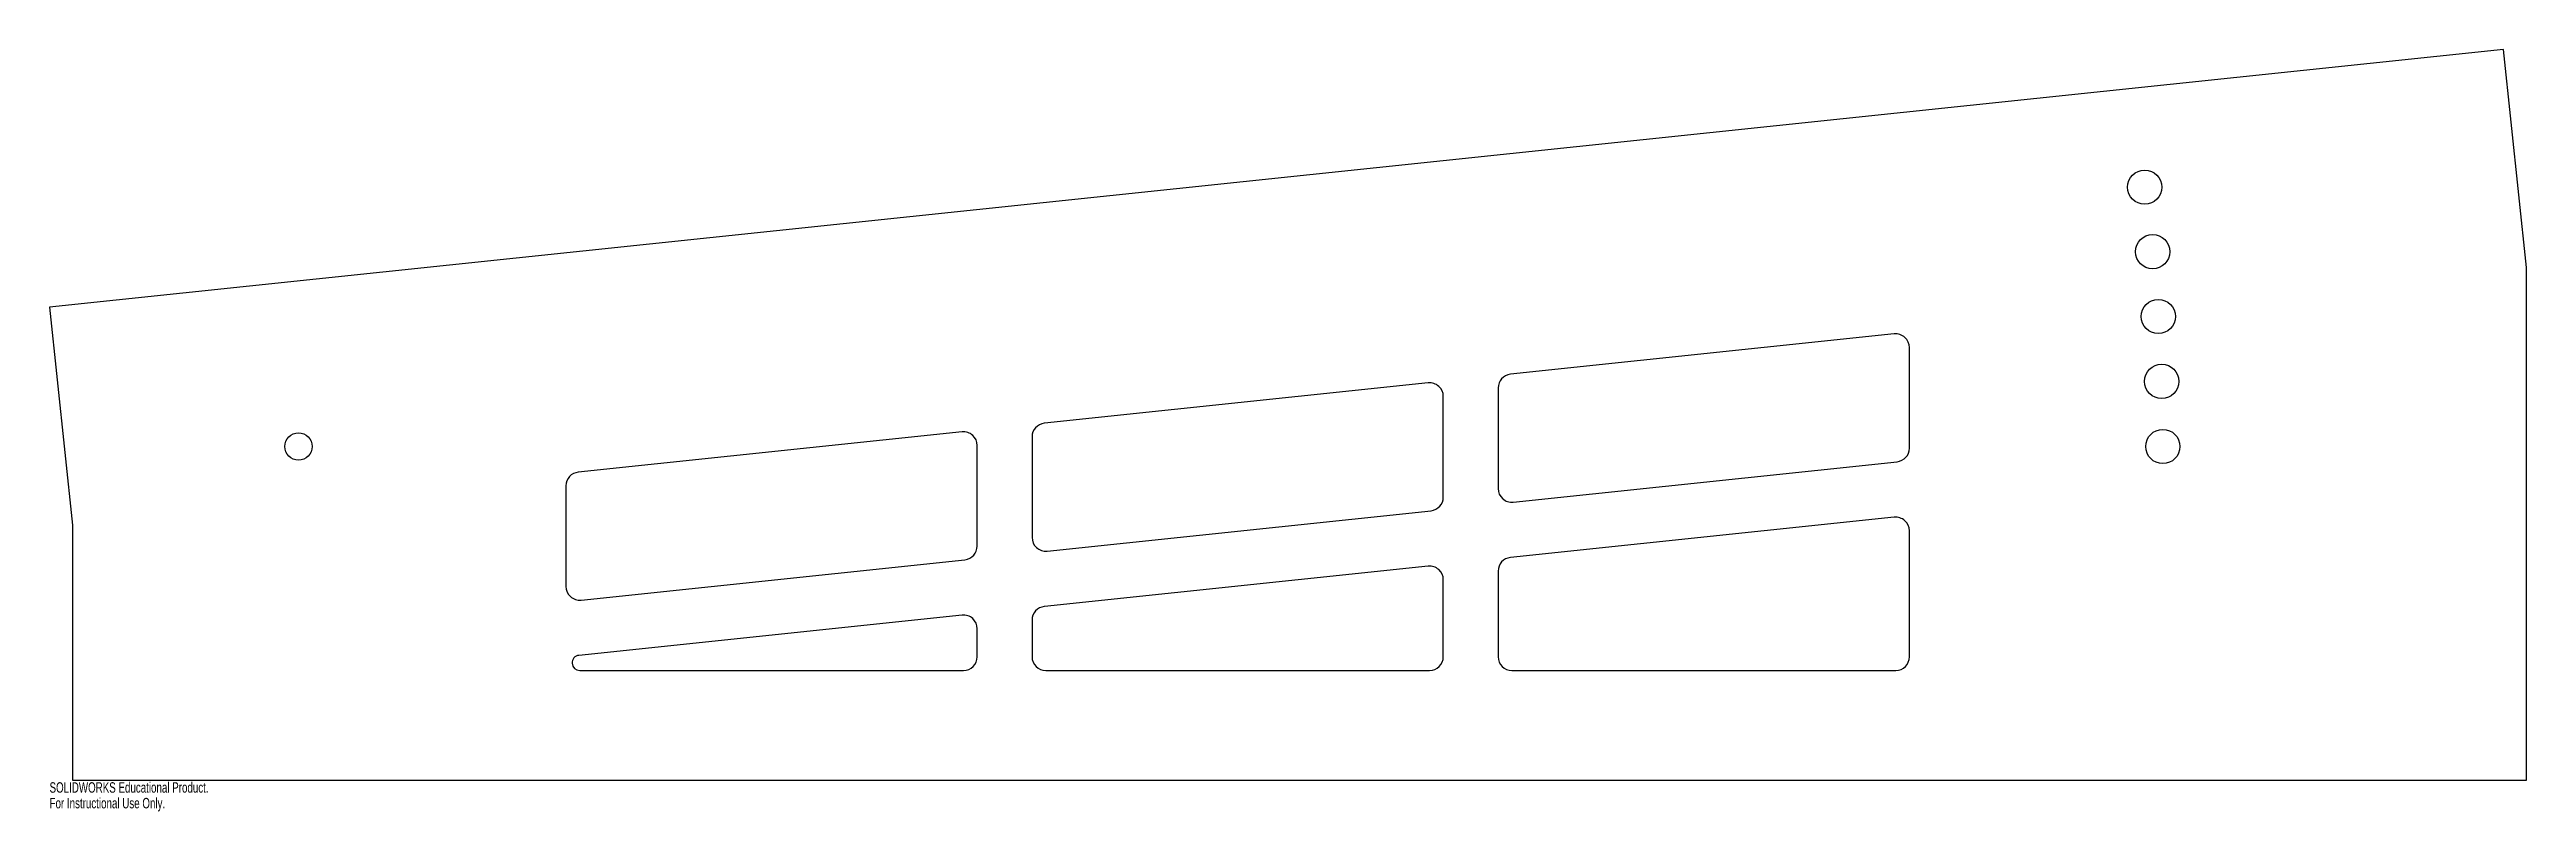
# Model space of a CAD drawing. Header units: inches. Extents: x -0.4 to 44.8, y -0.6 to 13.3.
import ezdxf

# ---------------------------------------------------------------- set-up
doc = ezdxf.new("R2010")
doc.units = ezdxf.units.IN
doc.header["$MEASUREMENT"] = 0
doc.styles.add('SLDTEXTSTYLE0', font='TXT', dxfattribs={"width": 0.7})

msp = doc.modelspace()

# ---------------------------------------------------------------- linework, layer by layer
at = {"color": 7, "linetype": 'Continuous', "lineweight": 25}
for p, q in [((44.335, 13.33), (-0.418, 8.626)), ((44.753, 9.351), (44.335, 13.33)), ((44.753, 0), (44.753, 9.351)), ((-0.418, 8.626), (0, 4.648)), ((33.224, 8.14), (26.224, 7.404)), ((33.5, 6.056), (33.5, 7.891)), ((24.724, 7.246), (17.724, 6.511)), ((25, 5.162), (25, 6.998)), ((26, 7.155), (26, 5.32)), ((16.224, 6.353), (9.224, 5.617)), ((16.5, 4.269), (16.5, 6.104)), ((17.5, 6.262), (17.5, 4.427)), ((26.276, 5.071), (33.276, 5.807)), ((9, 5.369), (9, 3.533)), ((0, 4.648), (0, 0)), ((17.776, 4.178), (24.776, 4.914)), ((33.224, 4.796), (26.224, 4.06)), ((33.5, 2.25), (33.5, 4.547)), ((9.276, 3.285), (16.276, 4.02)), ((24.724, 3.903), (17.724, 3.167)), ((25, 2.25), (25, 3.654)), ((26, 3.812), (26, 2.25)), ((16.224, 3.009), (9.236, 2.275)), ((16.5, 2.25), (16.5, 2.761)), ((17.5, 2.918), (17.5, 2.25)), ((9.25, 2), (16.25, 2)), ((17.75, 2), (24.75, 2)), ((26.25, 2), (33.25, 2)), ((0, 0), (44.753, 0))]:
    msp.add_line(p, q, dxfattribs=at)
for centre, radius in [((37.791, 10.818), 0.312), ((37.936, 9.64), 0.312), ((38.039, 8.458), 0.312), ((38.101, 7.273), 0.313), ((4.122, 6.086), 0.25), ((38.122, 6.086), 0.312)]:
    msp.add_circle(centre, radius, dxfattribs=at)
for centre, radius, start, end in [((33.25, 7.891), 0.25, 0, 96), ((24.75, 6.998), 0.25, 0, 96), ((26.25, 7.155), 0.25, 96, 180), ((16.25, 6.104), 0.25, 0, 96), ((17.75, 6.262), 0.25, 96, 180), ((33.25, 6.056), 0.25, 276, 0), ((9.25, 5.369), 0.25, 96, 180), ((24.75, 5.162), 0.25, 276, 0), ((26.25, 5.32), 0.25, 180, 276), ((33.25, 4.547), 0.25, 0, 96), ((16.25, 4.269), 0.25, 276, 0), ((17.75, 4.427), 0.25, 180, 276), ((24.75, 3.654), 0.25, 0, 96), ((26.25, 3.812), 0.25, 96, 180), ((9.25, 3.533), 0.25, 180, 276), ((17.75, 2.918), 0.25, 96, 180), ((16.25, 2.761), 0.25, 0, 96), ((9.25, 2.138), 0.138, 96, 270), ((16.25, 2.25), 0.25, 270, 0), ((17.75, 2.25), 0.25, 180, 270), ((24.75, 2.25), 0.25, 270, 0), ((26.25, 2.25), 0.25, 180, 270), ((33.25, 2.25), 0.25, 270, 0)]:
    msp.add_arc(centre, radius, start, end, dxfattribs=at)

# ---------------------------------------------------------------- texts
at = {"color": 7, "linetype": 'Continuous', "char_height": 0.1903, "attachment_point": 1, "style": 'SLDTEXTSTYLE0'}
for s, insert in [('SOLIDWORKS Educational Product.', (-0.418, -0.04)), ('For Instructional Use Only.', (-0.418, -0.326))]:
    msp.add_mtext(s, dxfattribs=dict(at, insert=insert))

doc.saveas('drawing.dxf')
